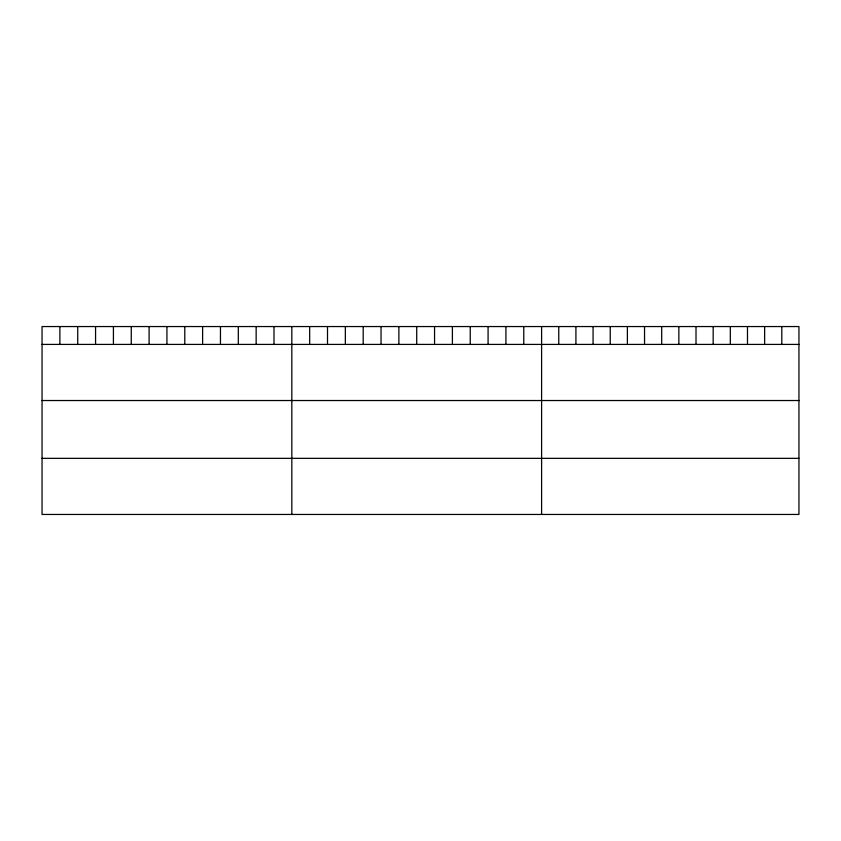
<?xml version="1.0" encoding="UTF-8"?>
<svg xmlns="http://www.w3.org/2000/svg" width="841" height="841" viewBox="0 0 841 841"><rect width="100%" height="100%" fill="white"/><g stroke="black" fill="none" stroke-linecap="round" stroke-linejoin="round"><path stroke-width="1.26" d="M798.95 344.411L798.95 514.45L42.05 514.45L42.05 326.55L798.95 326.55L798.95 344.411L42.05 344.411M42.05 400.526L798.95 400.526M42.05 458.345L798.95 458.345M781.794 326.55L781.794 344.411M764.637 326.55L764.637 344.411M747.481 326.55L747.481 344.411M730.324 326.55L730.324 344.411M713.168 326.55L713.168 344.411M696.012 326.55L696.012 344.411M678.855 326.55L678.855 344.411M661.699 326.55L661.699 344.411M644.542 326.55L644.542 344.411M627.386 326.55L627.386 344.411M610.23 326.55L610.23 344.411M593.073 326.55L593.073 344.411M575.917 326.55L575.917 344.411M558.76 326.55L558.76 344.411M541.604 326.55L541.604 514.45M523.764 326.55L523.764 344.411M505.925 326.55L505.925 344.411M488.085 326.55L488.085 344.411M470.235 326.55L470.235 344.411M452.395 326.55L452.395 344.411M434.555 326.55L434.555 344.411M416.715 326.55L416.715 344.411M398.876 326.55L398.876 344.411M381.036 326.55L381.036 344.411M363.196 326.55L363.196 344.411M345.346 326.55L345.346 344.411M327.506 326.55L327.506 344.411M309.667 326.55L309.667 344.411M291.827 326.55L291.827 514.45M273.987 326.55L273.987 344.411M256.148 326.55L256.148 344.411M238.308 326.55L238.308 344.411M220.458 326.55L220.458 344.411M202.618 326.55L202.618 344.411M184.778 326.55L184.778 344.411M166.939 326.55L166.939 344.411M149.099 326.55L149.099 344.411M131.259 326.55L131.259 344.411M113.419 326.55L113.419 344.411M95.569 326.55L95.569 344.411M77.729 326.55L77.729 344.411M59.89 326.55L59.89 344.411"/></g></svg>
